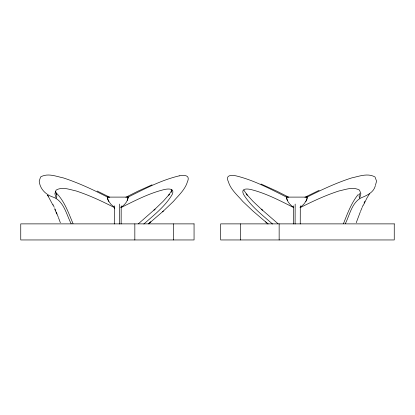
<?xml version="1.0" encoding="UTF-8"?>
<svg xmlns="http://www.w3.org/2000/svg" width="415" height="415" viewBox="0 0 415 415"><rect width="100%" height="100%" fill="white"/><g stroke="black" fill="none" stroke-linecap="round" stroke-linejoin="round"><path stroke-width="0.62" d="M114.296 223.95L114.353 205.819M119.416 224.012L119.479 204.071M121.139 223.95L121.196 205.819M293.4 223.95L293.457 205.819M295.096 224.012L295.158 204.071M300.242 223.95L300.299 205.819M375.425 185.375L376.571 181.132L375.015 176.982C367.711 172.79 359.146 176.349 351.604 177.936C336.197 182.922 321.49 189.759 307.084 197.104L306.955 198.282A10.095 8.165 74.8 0 1 305.777 201.436L303.764 204.258L300.081 207.453M179.197 175.856C161.155 180.136 144.612 188.887 128.121 197.104C127.804 201.55 124.433 205.046 120.947 207.453M171.789 189.795L171.442 192.228L171.592 191.372M375.264 185.982C373.754 192.218 367.208 195.398 361.735 197.566C351.941 202.058 349.814 214.892 345.29 223.721M356.246 222.725L360.251 212.039M343.459 223.623C347.526 213.497 351.298 202.878 358.321 194.35M360.495 211.448L361.947 207.905M362.186 207.313L363.13 205.166M364.069 203.023L364.847 201.374M363.436 205.119L366.959 197.986L369.521 193.836M127.296 200.404L128.396 197.104L107.137 197.104M359.93 193.317L359.006 195.906L359.67 198.251L360.884 193.758L359.52 190.122C353.118 186.444 345.607 189.567 338.998 190.957C325.542 195.309 312.687 201.275 300.102 207.697M171.971 190.127L168.77 195.175L169.413 194.329M169.325 194.365L163.235 201.244L153.965 210.135L155.07 209.113L138.32 223.825M149.96 222.642L163.479 210.955L173.371 201.467C178.497 195.429 185.168 189.603 187.45 181.734A130.886 18.156 -33 0 0 179.192 175.861M148.912 223.555L150.863 221.859L148.518 223.887M143.839 224.022C154.001 215.001 165.175 206.405 172.178 194.536A114.727 15.915 -33 0 0 164.942 189.39C149.353 193.084 135.041 200.601 120.796 207.702M162.436 211.858L163.479 210.955M125.859 197.25L137.972 191.17L152.077 184.81M304.932 197.275L319.151 190.324M306.125 197.317L307.084 197.104M127.146 197.317L128.121 197.104M307.499 197.104L286.241 197.104L287.346 200.404M267.96 223.887L252.865 210.955L242.806 201.467C237.686 195.366 230.683 189.676 228.39 181.734A130.886 17.544 33.1 0 1 236.057 175.861C253.887 180.193 270.217 188.934 286.511 197.104L287.491 197.317M71.157 223.721C66.276 214.316 63.723 200.165 52.186 196.788C45.349 194.313 39.871 188.607 39.212 181.132L40.577 176.982C47.668 172.759 56.082 176.396 63.433 177.936C78.7 182.942 93.271 189.78 107.542 197.104L108.512 197.317M260.999 183.995L276.815 191.17L288.83 197.25M97.152 191.004L109.757 197.275M114.649 207.697C102.178 201.296 89.448 195.33 76.111 190.957C69.668 189.603 62.292 186.418 56.077 190.122L54.879 193.758L56.227 198.251L56.897 195.906L55.631 191.279M293.395 207.417C279.508 200.44 265.548 193.079 250.349 189.39A114.727 15.376 33.1 0 0 243.626 194.536C250.961 206.343 262.218 214.975 272.541 224.022M293.742 207.453C290.241 205.046 286.838 201.56 286.511 197.104M114.607 207.453L110.898 204.258L108.87 201.441A9.753 8.476 90 0 1 107.366 198.282M265.616 221.859L268.023 223.934M278.014 223.711L261.237 209.113L262.332 210.135L252.911 201.244L246.256 193.904L247.21 195.175L243.859 190.127M56.284 192.949C64.605 201.358 68.527 212.947 73.03 223.623M48.239 196.233L47.569 195.102L52.944 205.119M55.978 193.317L56.632 194.625M53.047 204.631L54.256 207.313M54.754 208.496L55.501 210.265M54.853 209.347L56.814 214.005M56.248 212.039L58.287 217.18M58.494 217.735L60.367 222.725M107.542 197.104L107.677 198.282A10.095 8.212 -74.6 0 0 108.87 201.436M114.582 207.625L114.701 208.854M279.15 223.877L279.15 239.953M240.513 223.877L240.513 239.953M173.678 223.877L173.678 239.953M134.834 223.877L134.834 239.953M307.271 198.282A9.753 8.435 90 0 1 305.777 201.436M194.059 223.877L20.75 223.877L20.75 239.953L194.059 239.953L194.059 223.877M394.25 223.877L220.656 223.877L220.656 239.953L394.25 239.953L394.25 223.877"/></g></svg>
